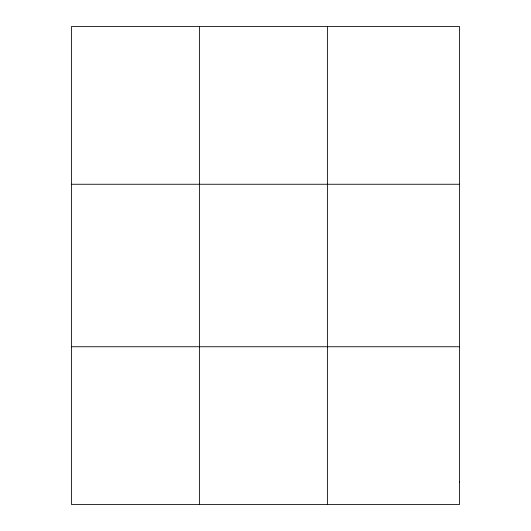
<?xml version="1.0" encoding="UTF-8"?>
<svg xmlns="http://www.w3.org/2000/svg" width="531" height="531" viewBox="0 0 531 531"><rect width="100%" height="100%" fill="white"/><g stroke="black" fill="none" stroke-linecap="round" stroke-linejoin="round"><path stroke-width="0.8" d="M199.517 26.55L199.517 504.45M327.6 26.55L327.6 504.45M71.439 184.257L459.561 184.257M71.439 346.743L459.561 346.743M459.561 481.922L459.561 504.45L71.439 504.45L71.439 26.55L459.561 26.55L459.561 481.922"/></g></svg>
